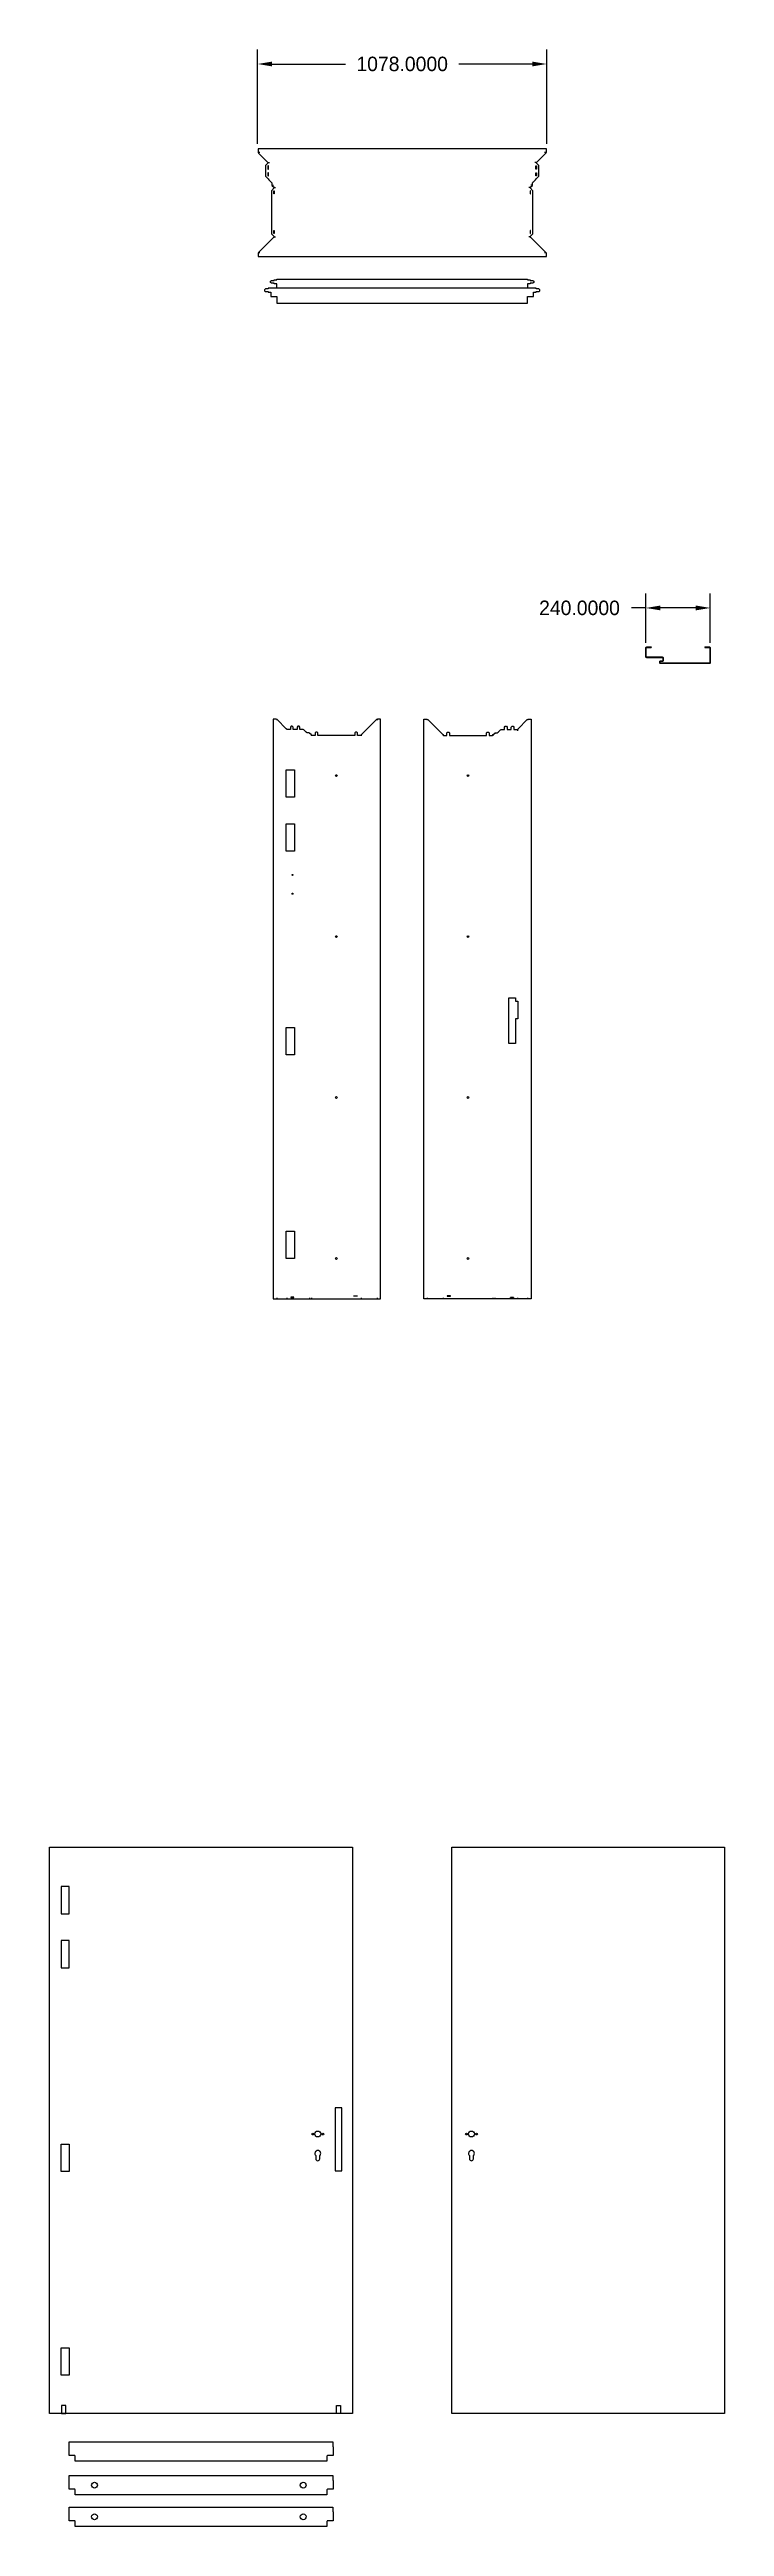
# Model space of a CAD drawing. Extents: x 0 to 2516, y -4581 to 4660.
import ezdxf

# ---------------------------------------------------------------- set-up
doc = ezdxf.new("R2010")
doc.units = 0
doc.header["$MEASUREMENT"] = 0
doc.linetypes.add('CENTERX2', pattern=[20.32, 12.7, -2.54, 2.54, -2.54])
doc.dimstyles.get("Standard").update_dxf_attribs({"dimscale": 300, "dimtxt": 0.18, "dimasz": 0.18, "dimexe": 0.18, "dimexo": 0.0625, "dimgap": 0.09, "dimtad": 0, "dimtih": 1, "dimtoh": 1, "dimdec": 4, "dimzin": 0, "dimdsep": 46, "dimtxsty": 'Standard', "dimcen": 0.09, "dimadec": 0, "dimazin": 0, "dimtfac": 1, "dimtdec": 4, "dimtofl": 0, "dimtmove": 0, "dimatfit": 3, "dimfxl": 1, "dimtolj": 1, "dimtzin": 0, "dimarcsym": 0})

# ---------------------------------------------------------------- blocks, each defined once
blk = doc.blocks.new('*D1')
at = {"color": 0, "lineweight": -2, "transparency": 16777216}
for p, q in [((775.6, 4308.2), (775.6, 4660.4)), ((1853.6, 4308.2), (1853.6, 4660.4)), ((829.6, 4606.4), (1103.1, 4606.4)), ((1799.6, 4606.4), (1526.1, 4606.4))]:
    blk.add_line(p, q, dxfattribs=at)
at = {"color": 0, "transparency": 16777216}
for points in [[(829.6, 4615.4), (829.6, 4597.4), (775.6, 4606.4)], [(1799.6, 4615.4), (1799.6, 4597.4), (1853.6, 4606.4)]]:
    blk.add_solid(points, dxfattribs=at)
at = {"layer": 'Defpoints', "color": 0, "transparency": 16777216}
for p in [(775.6, 4606.4), (775.6, 4289.4), (1853.6, 4289.4)]:
    blk.add_point(p, dxfattribs=at)
at = {"color": 0, "transparency": 16777216, "insert": (1314.6, 4606.4), "char_height": 54, "attachment_point": 5}
blk.add_mtext('\\A1;1078.0000', dxfattribs=at)
blk = doc.blocks.new('*D0')
at = {"color": 0, "lineweight": -2, "transparency": 16777216}
for p, q in [((2223.2, 2447.1), (2223.2, 2631)), ((2463.2, 2447.1), (2463.2, 2631)), ((2223.2, 2577), (2169.2, 2577)), ((2409.2, 2577), (2277.2, 2577))]:
    blk.add_line(p, q, dxfattribs=at)
at = {"color": 0, "transparency": 16777216}
for points in [[(2277.2, 2586), (2277.2, 2568), (2223.2, 2577)], [(2409.2, 2586), (2409.2, 2568), (2463.2, 2577)]]:
    blk.add_solid(points, dxfattribs=at)
at = {"layer": 'Defpoints', "color": 0, "transparency": 16777216}
for p in [(2223.2, 2577), (2223.2, 2428.4), (2463.2, 2428.4)]:
    blk.add_point(p, dxfattribs=at)
at = {"color": 0, "transparency": 16777216, "insert": (1975.7, 2577), "char_height": 54, "attachment_point": 5}
blk.add_mtext('\\A1;240.0000', dxfattribs=at)

msp = doc.modelspace()

# ---------------------------------------------------------------- linework, layer by layer
for p, q in [((783.84128, 4275.84791), (777.84128, 4275.84791)), ((1851.34128, 4275.84791), (1845.34128, 4275.84791)), ((814.09128, 4238.71417), (820.09128, 4238.71417)), ((816.34128, 4176.08043), (818.34128, 4176.08043)), ((827.09128, 4164.44669), (829.09128, 4164.44669)), ((1802.09128, 4164.44669), (1800.09128, 4164.44669)), ((1815.09128, 4238.71417), (1809.09128, 4238.71417)), ((1812.84128, 4176.08043), (1810.84128, 4176.08043)), ((829.34128, 4153.81295), (835.34128, 4153.81295)), ((836.09128, 4146.17921), (842.09128, 4146.17921)), ((1793.09128, 4146.17921), (1787.09128, 4146.17921)), ((1799.84128, 4153.81295), (1793.84128, 4153.81295)), ((783.84128, 3902.04544), (777.84128, 3902.04544)), ((836.09128, 3961.17917), (842.09128, 3961.17917)), ((1793.09128, 3961.17917), (1787.09128, 3961.17917)), ((1851.34128, 3902.04544), (1845.34128, 3902.04544)), ((2243.15177, 2431.35651), (2243.15177, 2429.85651)), ((2443.15177, 2431.35651), (2443.15177, 2429.85651)), ((846.98305, 2161.25), (846.98305, 2158.25)), ((846.98305, 2161.25), (846.98305, 2158.25)), ((846.98305, 2161.25), (846.98305, 2158.25)), ((846.98305, 2161.25), (846.98305, 2158.25)), ((1220.78553, 2161.25), (1220.78553, 2158.25)), ((1220.78553, 2161.25), (1220.78553, 2158.25)), ((1220.78553, 2161.25), (1220.78553, 2158.25)), ((1220.78553, 2161.25), (1220.78553, 2158.25)), ((1408.39704, 2161.25), (1408.39704, 2158.25)), ((1408.39704, 2161.25), (1408.39704, 2158.25)), ((1408.39704, 2161.25), (1408.39704, 2158.25)), ((1408.39704, 2161.25), (1408.39704, 2158.25)), ((1782.19951, 2161.25), (1782.19951, 2158.25)), ((1782.19951, 2161.25), (1782.19951, 2158.25)), ((1782.19951, 2161.25), (1782.19951, 2158.25)), ((1782.19951, 2161.25), (1782.19951, 2158.25)), ((884.11679, 2125), (884.11679, 2122)), ((884.11679, 2125), (884.11679, 2122)), ((884.11679, 2125), (884.11679, 2122)), ((884.11679, 2125), (884.11679, 2122)), ((946.75053, 2122.75), (946.75053, 2121.75)), ((946.75053, 2122.75), (946.75053, 2121.75)), ((946.75053, 2122.75), (946.75053, 2121.75)), ((946.75053, 2122.75), (946.75053, 2121.75)), ((958.38427, 2112), (958.38427, 2111)), ((958.38427, 2112), (958.38427, 2111)), ((958.38427, 2112), (958.38427, 2111)), ((958.38427, 2112), (958.38427, 2111)), ((969.01801, 2109.75), (969.01801, 2106.75)), ((969.01801, 2109.75), (969.01801, 2106.75)), ((969.01801, 2109.75), (969.01801, 2106.75)), ((969.01801, 2109.75), (969.01801, 2106.75)), ((976.65175, 2103), (976.65175, 2100)), ((976.65175, 2103), (976.65175, 2100)), ((976.65175, 2103), (976.65175, 2100)), ((976.65175, 2103), (976.65175, 2100)), ((1161.65179, 2103), (1161.65179, 2100)), ((1161.65179, 2103), (1161.65179, 2100)), ((1161.65179, 2103), (1161.65179, 2100)), ((1161.65179, 2103), (1161.65179, 2100)), ((1467.53078, 2103), (1467.53078, 2100)), ((1467.53078, 2103), (1467.53078, 2100)), ((1467.53078, 2103), (1467.53078, 2100)), ((1467.53078, 2103), (1467.53078, 2100)), ((1652.53082, 2103), (1652.53082, 2100)), ((1652.53082, 2103), (1652.53082, 2100)), ((1652.53082, 2103), (1652.53082, 2100)), ((1652.53082, 2103), (1652.53082, 2100)), ((1660.16456, 2109.75), (1660.16456, 2106.75)), ((1660.16456, 2109.75), (1660.16456, 2106.75)), ((1660.16456, 2109.75), (1660.16456, 2106.75)), ((1660.16456, 2109.75), (1660.16456, 2106.75)), ((1670.7983, 2112), (1670.7983, 2111)), ((1670.7983, 2112), (1670.7983, 2111)), ((1670.7983, 2112), (1670.7983, 2111)), ((1670.7983, 2112), (1670.7983, 2111)), ((1682.43204, 2122.75), (1682.43204, 2121.75)), ((1682.43204, 2122.75), (1682.43204, 2121.75)), ((1682.43204, 2122.75), (1682.43204, 2121.75)), ((1682.43204, 2122.75), (1682.43204, 2121.75)), ((1745.06578, 2125), (1745.06578, 2119)), ((1745.06578, 2125), (1745.06578, 2119)), ((1745.06578, 2125), (1745.06578, 2119)), ((1745.06578, 2125), (1745.06578, 2119)), ((846.98305, 3), (846.98305, 0)), ((846.98305, 3), (846.98305, 0)), ((846.98305, 3), (846.98305, 0)), ((846.98305, 3), (846.98305, 0)), ((884.11679, 3), (884.11679, 0)), ((884.11679, 3), (884.11679, 0)), ((884.11679, 3), (884.11679, 0)), ((884.11679, 3), (884.11679, 0)), ((946.75053, 1.04716), (946.75053, 0.04716)), ((946.75053, 1.04716), (946.75053, 0.04716)), ((946.75053, 1.04716), (946.75053, 0.04716)), ((946.75053, 1.04716), (946.75053, 0.04716)), ((958.38427, 1), (958.38427, 0)), ((958.38427, 1), (958.38427, 0)), ((958.38427, 1), (958.38427, 0)), ((958.38427, 1), (958.38427, 0)), ((969.01801, 3), (969.01801, 0)), ((969.01801, 3), (969.01801, 0)), ((969.01801, 3), (969.01801, 0)), ((969.01801, 3), (969.01801, 0)), ((976.65175, 3), (976.65175, 0)), ((976.65175, 3), (976.65175, 0)), ((976.65175, 3), (976.65175, 0)), ((976.65175, 3), (976.65175, 0)), ((1161.65179, 3), (1161.65179, 0)), ((1161.65179, 3), (1161.65179, 0)), ((1161.65179, 3), (1161.65179, 0)), ((1161.65179, 3), (1161.65179, 0)), ((1220.78553, 3), (1220.78553, 0)), ((1220.78553, 3), (1220.78553, 0)), ((1220.78553, 3), (1220.78553, 0)), ((1220.78553, 3), (1220.78553, 0)), ((1408.39704, 3), (1408.39704, 0)), ((1408.39704, 3), (1408.39704, 0)), ((1408.39704, 3), (1408.39704, 0)), ((1408.39704, 3), (1408.39704, 0)), ((1467.53078, 3), (1467.53078, 0)), ((1467.53078, 3), (1467.53078, 0)), ((1467.53078, 3), (1467.53078, 0)), ((1467.53078, 3), (1467.53078, 0)), ((1652.53082, 3), (1652.53082, 0)), ((1652.53082, 3), (1652.53082, 0)), ((1652.53082, 3), (1652.53082, 0)), ((1652.53082, 3), (1652.53082, 0)), ((1660.16456, 3), (1660.16456, 0)), ((1660.16456, 3), (1660.16456, 0)), ((1660.16456, 3), (1660.16456, 0)), ((1660.16456, 3), (1660.16456, 0)), ((1670.7983, 1), (1670.7983, 0)), ((1670.7983, 1), (1670.7983, 0)), ((1670.7983, 1), (1670.7983, 0)), ((1670.7983, 1), (1670.7983, 0)), ((1682.43204, 1.04716), (1682.43204, 0.04716)), ((1682.43204, 1.04716), (1682.43204, 0.04716)), ((1682.43204, 1.04716), (1682.43204, 0.04716)), ((1682.43204, 1.04716), (1682.43204, 0.04716)), ((1745.06578, 3), (1745.06578, 0)), ((1745.06578, 3), (1745.06578, 0)), ((1745.06578, 3), (1745.06578, 0)), ((1745.06578, 3), (1745.06578, 0)), ((1782.19951, 3), (1782.19951, 0)), ((1782.19951, 3), (1782.19951, 0)), ((1782.19951, 3), (1782.19951, 0)), ((1782.19951, 3), (1782.19951, 0)), ((2499.36053, -4159.56737), (2499.36053, -4156.56737)), ((1069.92116, -4159.56737), (1069.92116, -4159.56737)), ((1084.92116, -4159.56737), (1084.92116, -4159.56737))]:
    msp.add_line(p, q)
at = {"linetype": 'CENTERX2'}
for p, q in [((11.74467, -2049.06737), (11.74467, -2046.06737)), ((33.74729, -2049.06737), (33.74729, -2046.06737)), ((71.2632, -2049.06737), (71.2632, -2046.06737)), ((1058.6632, -2046.06737), (1058.6632, -2049.06737)), ((1096.17911, -2046.06737), (1096.17911, -2049.06737)), ((1118.18173, -2046.06737), (1118.18173, -2049.06737)), ((1515.96181, -2046.06737), (1515.96181, -2049.06737)), ((2499.36053, -2049.06737), (2499.36053, -2046.06737)), ((11.74467, -4156.56737), (11.74467, -4159.56737)), ((33.74729, -4156.56737), (33.74729, -4159.56737)), ((71.2632, -4156.56737), (71.2632, -4159.56737)), ((1058.6632, -4156.56737), (1058.6632, -4159.56737)), ((1096.17911, -4156.56737), (1096.17911, -4159.56737)), ((1118.18173, -4156.56737), (1118.18173, -4159.56737)), ((1515.96181, -4156.56737), (1515.96181, -4159.56737))]:
    msp.add_line(p, q, dxfattribs=at)
for points in [[(1852.09128, 4289.41478), (777.09128, 4289.41478), (777.09128, 4277.41478), (778.59128, 4274.28104), (812.59128, 4240.28104), (815.59128, 4237.1473), (805.59128, 4227.1473), (805.59128, 4187.6473), (815.59128, 4177.6473), (817.09128, 4174.51356), (825.59128, 4166.01356), (828.59128, 4162.87982), (828.59128, 4155.37982), (830.09128, 4152.24608), (834.59128, 4147.74608), (837.59128, 4144.61234), (827.59128, 4132.69481), (827.59128, 3972.74604), (837.59128, 3962.74604), (834.59128, 3959.6123), (778.59128, 3903.6123), (777.09128, 3900.47857), (777.09128, 3888.47857), (1852.09128, 3888.47857), (1852.09128, 3900.47857), (1850.59128, 3903.6123), (1794.59128, 3959.6123), (1791.59128, 3962.74604), (1801.59128, 3972.74604), (1801.59128, 4132.69481), (1791.59128, 4144.61234), (1794.59128, 4147.74608), (1799.09128, 4152.24608), (1800.59128, 4155.37982), (1800.59128, 4162.87982), (1803.59128, 4166.01356), (1812.09128, 4174.51356), (1813.59128, 4177.6473), (1823.59128, 4187.6473), (1823.59128, 4227.1473), (1813.59128, 4237.1473), (1816.59128, 4240.28104), (1850.59128, 4274.28104), (1852.09128, 4277.41478)], [(882.31679, 1973.5), (912.81679, 1973.5), (912.81679, 1871.5), (882.31679, 1871.5)], [(882.31679, 1973.5), (912.81679, 1973.5), (912.81679, 1871.5), (882.31679, 1871.5)], [(882.31679, 1973.5), (912.81679, 1973.5), (912.81679, 1871.5), (882.31679, 1871.5)], [(882.31679, 1973.5), (912.81679, 1973.5), (912.81679, 1871.5), (882.31679, 1871.5)], [(882.31679, 1771.5), (912.81679, 1771.5), (912.81679, 1669.5), (882.31679, 1669.5)], [(1737.33845, 1044.5), (1737.33845, 952.25), (1712.83845, 952.25), (1712.83845, 1122.75), (1737.33845, 1122.75), (1737.33845, 1110.5), (1745.66578, 1110.5), (1745.66578, 1044.5)], [(882.31679, 1011.75), (912.81679, 1011.75), (912.81679, 909.75), (882.31679, 909.75)], [(882.31679, 252), (912.81679, 252), (912.81679, 150), (882.31679, 150)], [(882.31679, 252), (912.81679, 252), (912.81679, 150), (882.31679, 150)], [(882.31679, 252), (912.81679, 252), (912.81679, 150), (882.31679, 150)], [(882.31679, 252), (912.81679, 252), (912.81679, 150), (882.31679, 150)], [(0, -2046.06737), (1129.9264, -2046.06737), (1129.9264, -4159.56737), (0, -4159.56737)], [(1499.25617, -2046.06737), (2516.06617, -2046.06737), (2516.06617, -4159.56737), (1499.25617, -4159.56737)], [(73.0632, -2193.06737), (43.5632, -2193.06737), (43.5632, -2295.06737), (73.0632, -2295.06737)], [(73.0632, -2395.06737), (43.5632, -2395.06737), (43.5632, -2497.06737), (73.0632, -2497.06737)], [(1089.86224, -3018.41737), (1065.36224, -3018.41737), (1065.36224, -3253.71737), (1089.86224, -3253.71737)], [(45.00524, -4159.56737), (60.00524, -4159.56737), (60.00524, -4129.56737), (45.00524, -4129.56737)], [(1084.92116, -4159.56737), (1069.92116, -4159.56737), (1069.92116, -4129.56737), (1084.92116, -4129.56737)]]:
    msp.add_lwpolyline(points, close=True)
at = {"linetype": 'Continuous', "lineweight": 25}
for points in [[(815.84128, 4214.1473), (815.84128, 4226.1473), (813.84128, 4226.1473), (813.84128, 4214.1473)], [(815.84128, 4188.6473), (815.84128, 4200.6473), (813.84128, 4200.6473), (813.84128, 4188.6473)], [(1813.34128, 4214.1473), (1813.34128, 4226.1473), (1815.34128, 4226.1473), (1815.34128, 4214.1473)], [(1813.34128, 4188.6473), (1813.34128, 4200.6473), (1815.34128, 4200.6473), (1815.34128, 4188.6473)], [(835.84128, 4121.61234), (835.84128, 4133.61234), (837.84128, 4133.61234), (837.84128, 4121.61234)], [(1793.34128, 4121.61234), (1793.34128, 4133.61234), (1791.34128, 4133.61234), (1791.34128, 4121.61234)], [(835.84128, 3973.74604), (835.84128, 3985.74604), (837.84128, 3985.74604), (837.84128, 3973.74604)], [(1793.34128, 3973.74604), (1793.34128, 3985.74604), (1791.34128, 3985.74604), (1791.34128, 3973.74604)], [(826.84128, 3798.58911), (836.84128, 3798.58911), (836.84128, 3801.08911), (846.84128, 3801.08911), (846.84128, 3804.08911), (1782.34128, 3804.08911), (1782.34128, 3801.08911), (1792.34128, 3801.08911), (1792.34128, 3798.58911), (1802.34128, 3798.58911), (1805.34128, 3795.58911), (1805.34128, 3791.58911), (1802.34128, 3788.58911), (1792.34128, 3788.58911), (1792.34128, 3786.08911), (1782.34128, 3786.08911), (1782.34128, 3769.95537), (846.84128, 3769.95537), (846.84128, 3786.08911), (836.84128, 3786.08911), (836.84128, 3788.58911), (826.84128, 3788.58911), (823.84128, 3791.58911), (823.84128, 3795.58911)], [(804.84128, 3757.45537), (814.84128, 3757.45537), (814.84128, 3754.95537), (824.84128, 3754.95537), (824.84128, 3738.95537), (846.84128, 3738.95537), (846.84128, 3713.82164), (1782.34128, 3713.82164), (1782.34128, 3738.95537), (1804.34128, 3738.95537), (1804.34128, 3754.95537), (1814.34128, 3754.95537), (1814.34128, 3757.45537), (1824.34128, 3757.45537), (1827.34128, 3760.45537), (1827.34128, 3764.45537), (1824.34128, 3767.45537), (1814.34128, 3767.45537), (1814.34128, 3769.95537), (814.84128, 3769.95537), (814.84128, 3767.45537), (804.84128, 3767.45537), (801.84128, 3764.45537), (801.84128, 3760.45537)], [(975.08488, 2104.5), (970.58488, 2109), (967.45114, 2110.5), (959.95114, 2110.5), (956.8174, 2113.5), (948.3174, 2122), (945.18366, 2123.5), (933.18366, 2123.5), (933.18366, 2132.5), (930.18366, 2135.5), (926.18366, 2135.5), (923.18366, 2132.5), (923.18366, 2123.5), (907.68366, 2123.5), (907.68366, 2132.5), (904.68366, 2135.5), (900.68366, 2135.5), (897.68366, 2132.5), (897.68366, 2123.5), (885.68366, 2123.5), (882.54992, 2126.5), (848.54992, 2160.5), (845.41619, 2162), (833.41615, 2162), (833.41615, 0), (1234.35239, 0), (1234.35239, 2162), (1222.35239, 2162), (1219.21866, 2160.5), (1163.21866, 2104.5), (1160.08492, 2101.5), (1148.08492, 2101.5), (1148.08492, 2110.5), (1145.08492, 2113.5), (1141.08492, 2113.5), (1138.08492, 2110.5), (1138.08492, 2101.5), (1000.21862, 2101.5), (1000.21862, 2110.5), (997.21862, 2113.5), (993.21862, 2113.5), (990.21862, 2110.5), (990.21862, 2101.5), (978.21862, 2101.5)], [(1654.09769, 2104.5), (1658.59769, 2109), (1661.73143, 2110.5), (1669.23143, 2110.5), (1672.36517, 2113.5), (1680.86517, 2122), (1683.99891, 2123.5), (1695.99891, 2123.5), (1695.99891, 2132.5), (1698.99891, 2135.5), (1702.99891, 2135.5), (1705.99891, 2132.5), (1705.99891, 2123.5), (1721.49891, 2123.5), (1721.49891, 2132.5), (1724.49891, 2135.5), (1728.49891, 2135.5), (1731.49891, 2132.5), (1731.49891, 2123.5), (1743.49891, 2123.5), (1746.63264, 2126.5), (1780.63264, 2160.5), (1783.76638, 2162), (1795.76641, 2162), (1795.76641, 0), (1394.83017, 0), (1394.83017, 2162), (1406.83017, 2162), (1409.96391, 2160.5), (1465.96391, 2104.5), (1469.09765, 2101.5), (1481.09765, 2101.5), (1481.09765, 2110.5), (1484.09765, 2113.5), (1488.09765, 2113.5), (1491.09765, 2110.5), (1491.09765, 2101.5), (1628.96395, 2101.5), (1628.96395, 2110.5), (1631.96395, 2113.5), (1635.96395, 2113.5), (1638.96395, 2110.5), (1638.96395, 2101.5), (1650.96395, 2101.5)], [(911.04996, 6), (899.04996, 6), (899.04996, 4), (911.04996, 4)], [(1134.71862, 11), (1146.71862, 11), (1146.71862, 9), (1134.71862, 9)], [(1494.46395, 11), (1482.46395, 11), (1482.46395, 9), (1494.46395, 9)], [(1718.13261, 6), (1730.13261, 6), (1730.13261, 4), (1718.13261, 4)], [(43.5632, -3154.81737), (73.0632, -3154.81737), (73.0632, -3256.81737), (43.5632, -3256.81737)], [(43.5632, -3914.56737), (73.0632, -3914.56737), (73.0632, -4016.56737), (43.5632, -4016.56737)]]:
    msp.add_lwpolyline(points, close=True, dxfattribs=at)
for points in [[(2443.15177, 2431.35651), (2460.15177, 2431.35651, -0.4142135624), (2463.15177, 2428.35651), (2463.15177, 2372.35651, -0.4142135624), (2460.15177, 2369.35651), (2278.15177, 2369.35651, -0.4142135624), (2275.15177, 2372.35651), (2275.15177, 2376.85651, -0.4142135624), (2278.15177, 2379.85651), (2285.65177, 2379.85651, 0.4142135624), (2287.15177, 2381.35651), (2287.15177, 2389.85651, 0.4142135624), (2285.65177, 2391.35651), (2226.15177, 2391.35651, -0.4142135624), (2223.15177, 2394.35651), (2223.15177, 2428.35651, -0.4142135624), (2226.15177, 2431.35651), (2243.15177, 2431.35651)], [(2443.15177, 2429.85651), (2460.15177, 2429.85651, -0.4142135624), (2461.65177, 2428.35651), (2461.65177, 2372.35651, -0.4142135624), (2460.15177, 2370.85651), (2278.15177, 2370.85651, -0.4142135624), (2276.65177, 2372.35651), (2276.65177, 2376.85651, -0.4142135624), (2278.15177, 2378.35651), (2285.65177, 2378.35651, 0.4142135624), (2288.65177, 2381.35651), (2288.65177, 2389.85651, 0.4142135624), (2285.65177, 2392.85651), (2226.15177, 2392.85651, -0.4142135624), (2224.65177, 2394.35651), (2224.65177, 2428.35651, -0.4142135624), (2226.15177, 2429.85651), (2243.15177, 2429.85651)]]:
    msp.add_lwpolyline(points, format="xyb")
for points in [[(992.46525, -3197.18532), (992.46525, -3208.63858, 1), (1007.46525, -3208.63858), (1007.46525, -3197.18532, 2.5395651293)], [(1565.39657, -3197.18532), (1565.39657, -3208.63858, 1), (1580.39657, -3208.63858), (1580.39657, -3197.18532, 2.5395651293)]]:
    msp.add_lwpolyline(points, format="xyb", close=True)
for points in [[(95.7132, -4337.12037), (95.7132, -4318.58732, 0.4142135624), (93.7132, -4316.58732), (72.4632, -4316.58732), (72.4632, -4283.08732), (73.5132, -4283.08732), (73.5132, -4265.05427), (1056.4132, -4265.05427), (1056.4132, -4283.08732), (1057.4632, -4283.08732), (1057.4632, -4316.58732), (1036.2132, -4316.58732, 0.4142135624), (1034.2132, -4318.58732), (1034.2132, -4337.12037)], [(95.7132, -4462.7122), (95.7132, -4444.17915, 0.4142135624), (93.7132, -4442.17915), (72.4632, -4442.17915), (72.4632, -4408.67915), (73.5132, -4408.67915), (73.5132, -4390.6461), (1056.4132, -4390.6461), (1056.4132, -4408.67915), (1057.4632, -4408.67915), (1057.4632, -4442.17915), (1036.2132, -4442.17915, 0.4142135624), (1034.2132, -4444.17915), (1034.2132, -4462.7122)], [(95.7132, -4580.73347), (95.7132, -4562.20041, 0.4142135624), (93.7132, -4560.20041), (72.4632, -4560.20041), (72.4632, -4526.70041), (73.5132, -4526.70041), (73.5132, -4508.66736), (1056.4132, -4508.66736), (1056.4132, -4526.70041), (1057.4632, -4526.70041), (1057.4632, -4560.20041), (1036.2132, -4560.20041, 0.4142135624), (1034.2132, -4562.20041), (1034.2132, -4580.73347)]]:
    msp.add_lwpolyline(points, format="xyb", close=True, dxfattribs=at)
at = {"color": 0}
for centre in [(1069.15177, 1951.5), (1560.0308, 1951.5), (1069.15177, 1351), (1560.0308, 1351), (1069.15177, 750.5), (1560.0308, 750.5), (1069.15177, 150), (1560.0308, 150)]:
    msp.add_circle(centre, 3.25, dxfattribs=at)
for centre, radius in [((905.68363, 1581), 2), ((905.68363, 1511), 2), ((999.96525, -3116.56737), 11), ((1572.89657, -3116.56737), 11), ((167.4632, -4426.67915), 11), ((945.72899, -4426.67915), 11), ((167.4632, -4544.70041), 11), ((945.72899, -4544.70041), 11)]:
    msp.add_circle(centre, radius)
at = {"linetype": 'Continuous', "lineweight": 25}
for centre in [(980.96525, -3116.56737), (1018.96525, -3116.56737), (1553.89657, -3116.56737), (1591.89657, -3116.56737)]:
    msp.add_circle(centre, 3.5, dxfattribs=at)

# ---------------------------------------------------------------- dimensions: what is measured, and where the dimension line sits
for base, p1, p2, picture, middle in [((775.59128, 4606.37528), (1853.59128, 4289.41478), (775.59128, 4289.41478), '*D1', (1314.59128, 4606.37528)), ((2223.15177, 2576.98252), (2463.15177, 2428.35651), (2223.15177, 2428.35651), '*D0', (1975.65177, 2576.98252))]:
    dim = msp.add_linear_dim(base=base, p1=p1, p2=p2, dimstyle='Standard')
    dim.commit()
    dim.dimension.update_dxf_attribs({"geometry": picture, "text_midpoint": middle})

doc.saveas('drawing.dxf')
